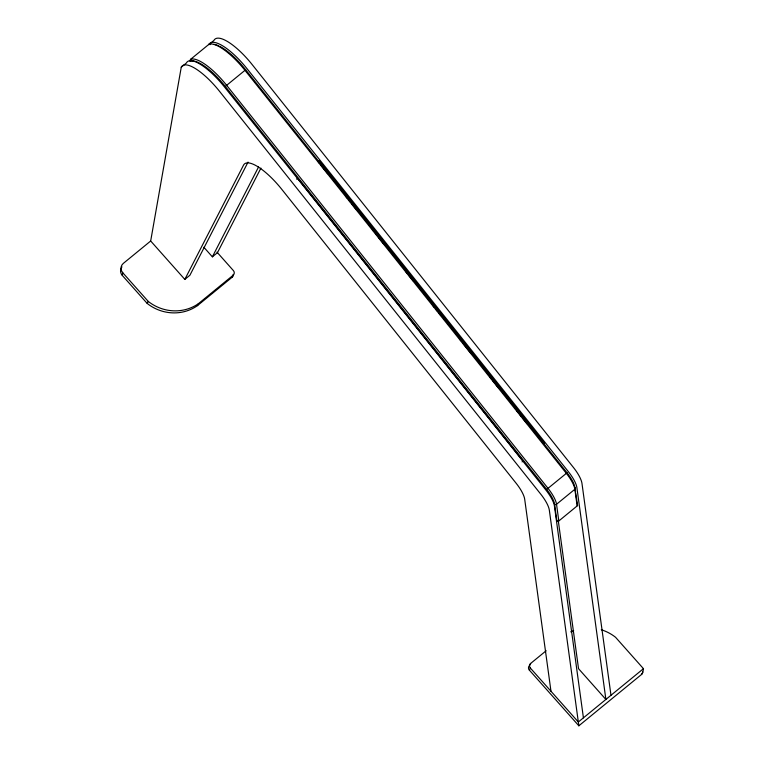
<?xml version="1.0" encoding="UTF-8"?>
<svg xmlns="http://www.w3.org/2000/svg" width="764" height="764" viewBox="0 0 764 764"><rect width="100%" height="100%" fill="white"/><g stroke="black" fill="none" stroke-linecap="round" stroke-linejoin="round"><path stroke-width="1.15" d="M601.287 629.756A41.447 39.117 27.2 0 1 615.536 637.262L643.46 668.681L642.839 672.521L641.445 674.545L578.854 725.8L529.347 670.114A3.457 3.257 27.2 0 1 529.614 665.473L530.655 663.438L546.164 650.747M233.135 275.241L232.084 277.275L197.427 305.648A41.447 39.117 27.2 0 1 147.204 303.451L122.307 275.441L122.775 272.767L148.254 301.417A41.447 39.117 27.2 0 0 198.478 303.623L233.135 275.241A3.457 3.257 27.2 0 0 233.402 270.599L216.966 252.11M583.419 717.845L554.425 505.997A20.723 6.341 50.7 0 0 545.945 490.116L224.578 87.096A41.447 12.673 50.7 0 0 186.349 63.03L181.259 67.203L150.68 240.994L184.821 279.404L189.911 275.231L248.042 162.111M147.204 303.451L148.254 301.417M184.821 279.404L243.496 165.215A41.447 12.673 50.7 0 1 281.735 189.281L516.216 483.345A20.723 6.341 50.7 0 1 524.696 499.236L550.978 691.248M203.835 247.24L212.373 256.838L258.557 166.972M260.925 168.09L217.463 252.674L212.373 256.838M197.427 305.648L198.478 303.623M529.347 670.114L530.388 668.089A3.457 3.257 27.2 0 1 530.655 663.438M575.684 493L577.613 505.548L558.226 521.468L556.488 521.038M575.531 491.921L574.939 487.604A19.339 5.911 50.7 0 0 567.022 472.773L245.664 69.763L225.304 86.427A40.062 12.253 50.7 0 0 190.016 61.445L190.37 59.516L209.011 44.245L210.224 44.618M567.089 472.754L546.671 489.438A19.339 5.911 50.7 0 1 554.588 504.269L556.946 521.525M150.565 241.09L123.271 263.437A6.933 6.542 27.2 0 0 122.784 272.758M296.613 179.139L297.635 178.308L523.101 461.055L522.079 461.886M543.538 444.314L544.551 443.483L319.094 160.736L318.072 161.567L319.562 163.429M643.46 668.681L578.338 722.009L530.388 668.089M321.052 165.301L327.746 173.695M345.605 196.09L347.095 197.962M348.585 199.824L350.074 201.696M351.564 203.558L356.024 209.155M372.393 229.687L373.882 231.549M375.372 233.421L376.862 235.283M378.352 237.155L383.557 243.687M405.875 271.678L407.365 273.541M408.855 275.412L413.324 281.009M432.663 305.275L434.153 307.138M435.642 309.009L437.132 310.872M438.622 312.734L440.847 315.542M459.45 338.863L460.94 340.734M462.43 342.597L470.614 352.863M489.963 377.129L491.453 378.992M492.942 380.854L494.423 382.726M495.912 384.588L498.147 387.386M516.75 410.717L518.24 412.589M519.73 414.451L521.21 416.313M522.7 418.185L527.17 423.781M225.304 86.427L546.671 489.438M610.98 695.278L581.977 483.44A20.723 6.341 50.7 0 0 573.497 467.549L252.13 64.539A41.447 12.673 50.7 0 0 213.901 40.473L208.811 44.637A41.447 12.673 50.7 0 1 247.039 68.703L568.406 471.713A20.723 6.341 50.7 0 1 576.887 487.604L605.89 699.452L578.539 668.681L558.217 520.255M577.116 505.816L574.853 489.275A1.385 1.175 -7.8 0 0 574.939 487.604M558.799 520.819L556.536 504.269A20.723 6.341 50.7 0 0 548.055 488.387L226.688 85.367A41.447 12.673 50.7 0 0 190.589 59.344M578.854 725.8L549.335 510.171A20.723 6.341 50.7 0 0 540.855 494.279L219.488 91.269A41.447 12.673 50.7 0 0 181.259 67.203M570.737 631.857A41.447 39.117 27.2 0 1 573.659 630.586M642.553 671.833A3.467 3.276 27.2 0 1 641.445 674.555M233.182 274.372A3.457 3.257 27.2 0 1 232.084 277.275M122.316 275.432A6.933 6.542 27.2 0 1 121.046 268.422M121.323 267.868A6.933 6.542 27.2 0 1 121.992 266.894M554.588 504.269A1.385 1.175 -7.8 0 0 556.536 504.269L574.853 489.275A20.723 6.341 50.7 0 0 566.372 473.384L245.005 70.374A41.447 12.673 50.7 0 0 208.906 44.341M213.968 44.331A40.062 12.253 50.7 0 1 218.953 45.955M219.917 46.432A40.062 12.253 50.7 0 1 245.664 69.763"/></g></svg>
